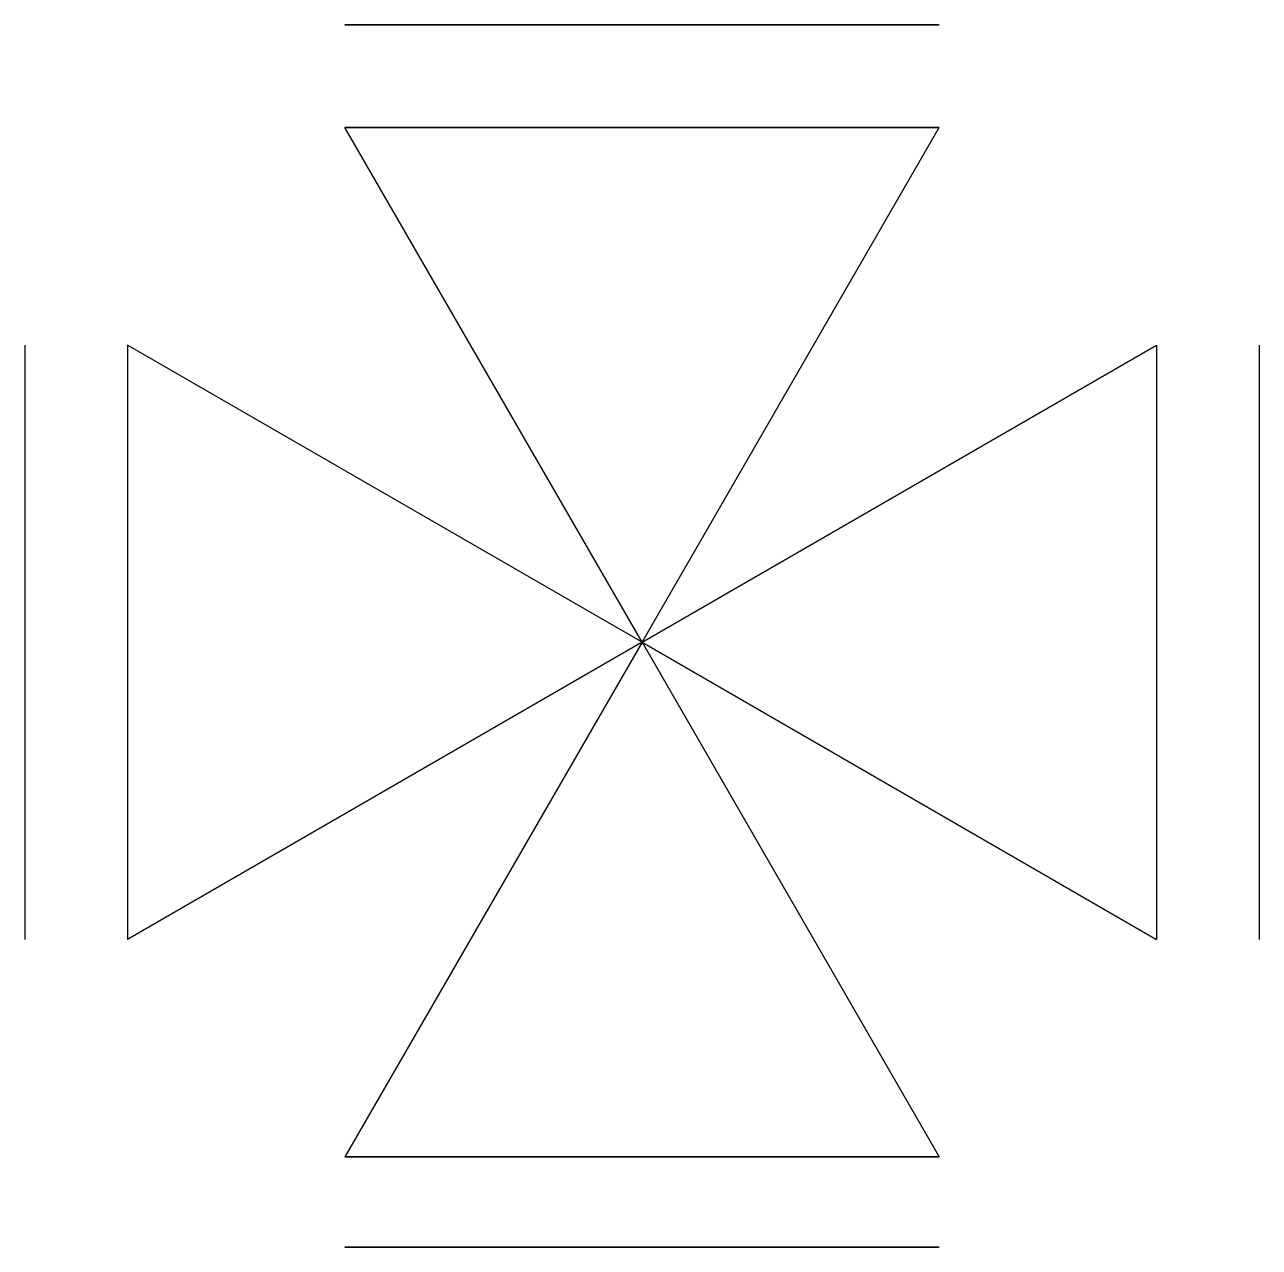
# Model space of a CAD drawing. Header units: metres. Extents: x 7.2 to 27.9, y -10.2 to 10.4.
import ezdxf

# ---------------------------------------------------------------- set-up
doc = ezdxf.new("R2010")
doc.units = ezdxf.units.M
doc.layers.add('003_THICK', color=7, linetype='Continuous')

# ---------------------------------------------------------------- blocks, each defined once
blk = doc.blocks.new('四通阀')
at = {"layer": '003_THICK'}
for points in [[(22.54, 10.39), (12.54, 10.39)], [(22.54, 10.39), (12.54, 10.39)], [(12.54, 10.39), (22.54, 10.39)], [(22.54, 8.66), (12.54, 8.66)], [(22.54, 8.66), (12.54, 8.66)], [(12.54, 8.66), (22.54, 8.66)], [(17.54, 0), (12.54, 8.66)], [(17.54, 0), (12.54, 8.66)], [(17.54, 0), (12.54, 8.66)], [(17.54, 0), (22.54, 8.66)], [(17.54, 0), (22.54, 8.66)], [(17.54, 0), (22.54, 8.66)], [(7.15, 5), (7.15, -5)], [(8.88, 5), (8.88, -5)], [(17.54, 0), (8.88, 5)], [(17.54, 0), (26.2, 5)], [(26.2, 5), (26.2, -5)], [(27.93, 5), (27.93, -5)], [(17.54, 0), (8.88, -5)], [(17.54, 0), (12.54, -8.66)], [(17.54, 0), (12.54, -8.66)], [(17.54, 0), (12.54, -8.66)], [(17.54, 0), (22.54, -8.66)], [(17.54, 0), (22.54, -8.66)], [(17.54, 0), (22.54, -8.66)], [(17.54, 0), (26.2, -5)], [(22.54, -8.66), (12.54, -8.66)], [(22.54, -8.66), (12.54, -8.66)], [(12.54, -8.66), (22.54, -8.66)], [(22.54, -10.18), (12.54, -10.18)], [(22.54, -10.18), (12.54, -10.18)], [(12.54, -10.18), (22.54, -10.18)]]:
    blk.add_lwpolyline(points, dxfattribs=at)

msp = doc.modelspace()

# ---------------------------------------------------------------- block references
msp.add_blockref('四通阀', (0, 0))

doc.saveas('drawing.dxf')
